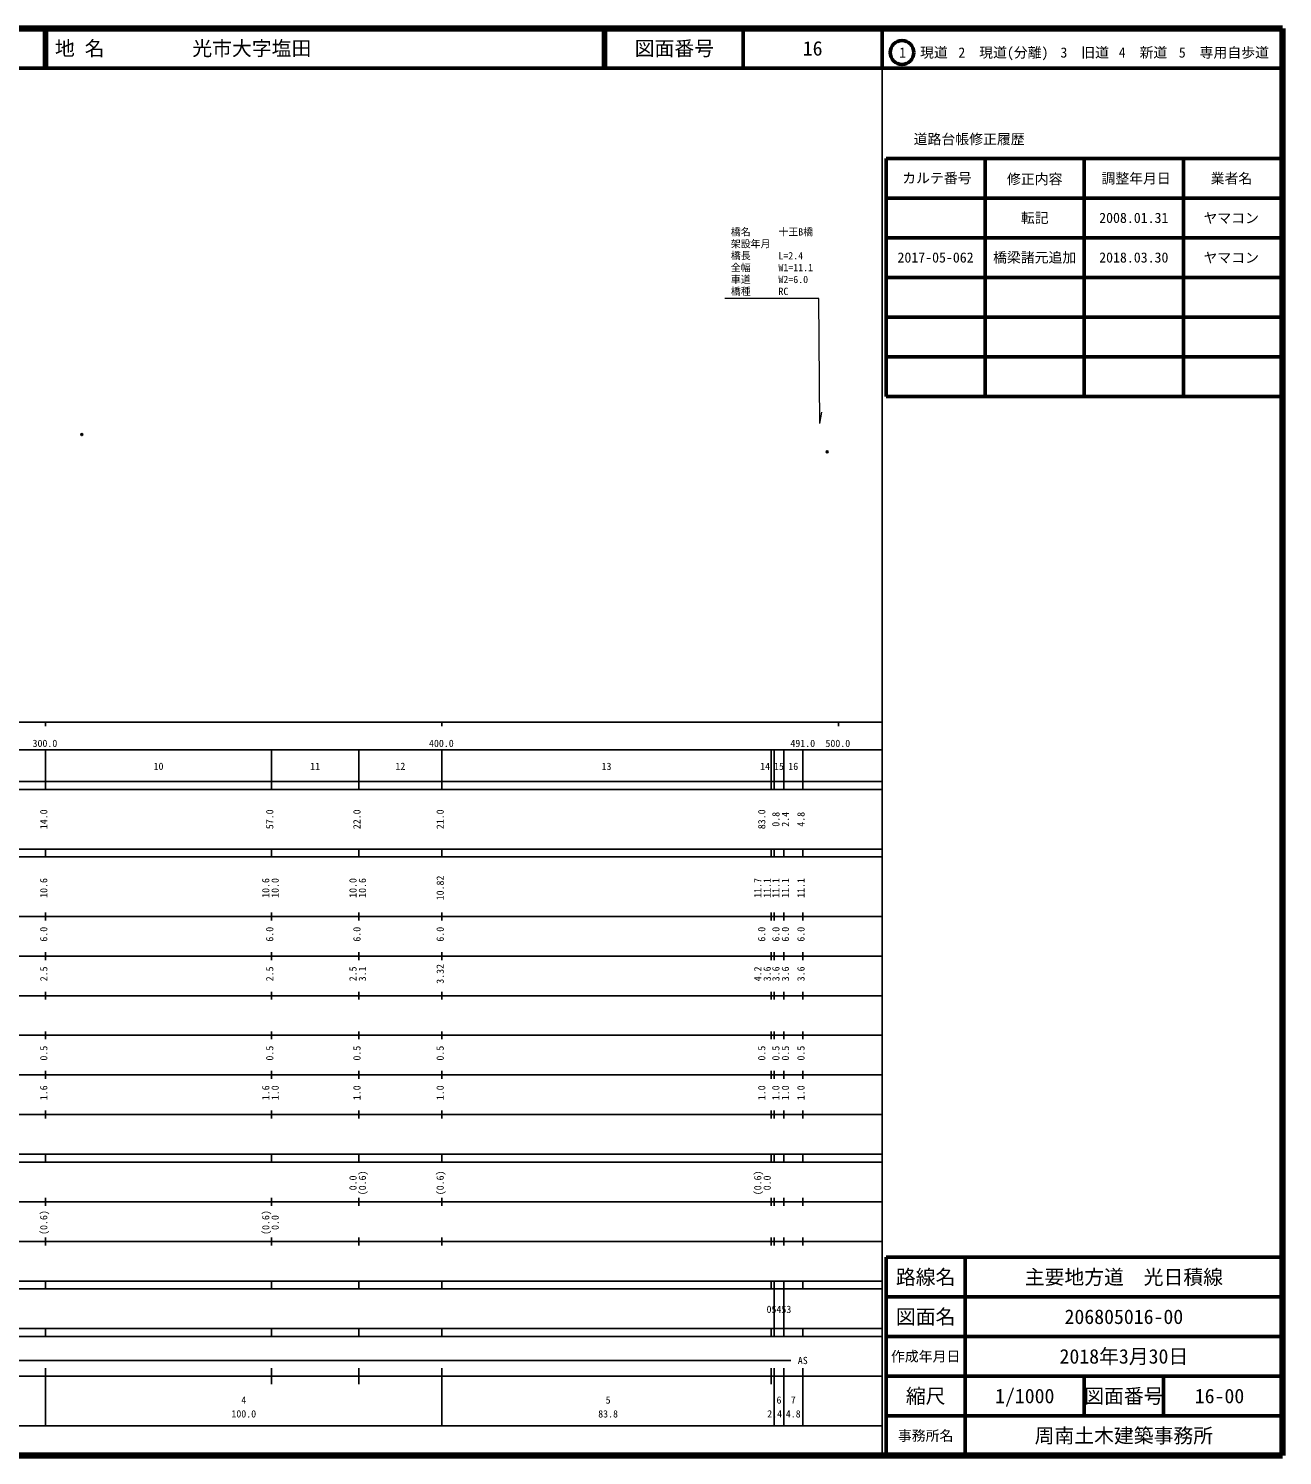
# Model space of a CAD drawing. Units: millimetres on the paper, with parts at other scales. Extents: x 40 to 680, y 20 to 380.
# Drawn here: x 363.7 to 680, y 20 to 380 of the extents above; entities that cross this region are included whole.
import ezdxf
from ezdxf.enums import TextEntityAlignment as Align

# ---------------------------------------------------------------- set-up
doc = ezdxf.new("R2010")
doc.units = ezdxf.units.MM
doc.header["$PDMODE"] = 32
doc.header["$PDSIZE"] = 0.5
for name, color, linetype in [('M-BMK-HTXT', 7, 'Continuous'), ('M-OTRS', 6, 'Continuous'), ('M-TTL-TXT', 7, 'Continuous')]:
    doc.layers.add(name, color=color, linetype=linetype)
for name, color, linetype, lineweight in [('M-STR-HTXT', 7, 'Continuous', 13), ('M-TTL', 2, 'Continuous', 140), ('M-TTL-BAND', 7, 'Continuous', 25), ('M-TTL-FRAM', 2, 'Continuous', 50), ('M-TTL-LINE', 7, 'Continuous', 50)]:
    doc.layers.add(name, color=color, linetype=linetype, lineweight=lineweight)
doc.styles.add('ＭＳ ゴシック', font='')
doc.styles.get('ＭＳ ゴシック').set_extended_font_data('MS Gothic')

msp = doc.modelspace()

# ---------------------------------------------------------------- linework, layer by layer
at = {"layer": 'M-OTRS'}
for p in [(377.133, 277.559), (565.158, 273.177)]:
    msp.add_point(p, dxfattribs=at)
at = {"layer": 'M-STR-HTXT'}
for p, q in [((563.06, 311.878), (539.369, 311.878)), ((563.323, 280.328), (563.06, 311.878)), ((563.323, 280.328), (563.772, 283.206))]:
    msp.add_line(p, q, dxfattribs=at)
at = {"layer": 'M-TTL'}
for p, q in [((680, 380), (40, 380)), ((680, 20), (680, 380)), ((40, 20), (680, 20))]:
    msp.add_line(p, q, dxfattribs=at)
at = {"layer": 'M-TTL-BAND'}
for p, q in [((579, 20), (579, 370)), ((40, 205), (579, 205)), ((368, 205), (368, 204)), ((468, 205), (468, 204)), ((568, 205), (568, 204)), ((68, 198), (579, 198)), ((368, 188), (368, 198)), ((425, 188), (425, 198)), ((447, 188), (447, 198)), ((468, 188), (468, 198)), ((551, 188), (551, 198)), ((551.8, 188), (551.8, 198)), ((554.2, 188), (554.2, 198)), ((559, 188), (559, 198)), ((40, 190), (579, 190)), ((40, 188), (579, 188)), ((40, 173), (579, 173)), ((368, 171), (368, 173)), ((425, 171), (425, 173)), ((447, 171), (447, 173)), ((468, 171), (468, 173)), ((551, 171), (551, 173)), ((551.8, 171), (551.8, 173)), ((554.2, 171), (554.2, 173)), ((559, 171), (559, 173)), ((40, 171), (579, 171)), ((40, 156), (579, 156)), ((368, 155), (368, 157)), ((425, 155), (425, 157)), ((447, 155), (447, 157)), ((468, 155), (468, 157)), ((551, 155), (551, 157)), ((551.8, 155), (551.8, 157)), ((554.2, 155), (554.2, 157)), ((559, 155), (559, 157)), ((46, 146), (579, 146)), ((368, 145), (368, 147)), ((425, 145), (425, 147)), ((447, 145), (447, 147)), ((468, 145), (468, 147)), ((551, 145), (551, 147)), ((551.8, 145), (551.8, 147)), ((554.2, 145), (554.2, 147)), ((559, 145), (559, 147)), ((368, 135), (368, 137)), ((425, 135), (425, 137)), ((447, 135), (447, 137)), ((468, 135), (468, 137)), ((551, 135), (551, 137)), ((551.8, 135), (551.8, 137)), ((554.2, 135), (554.2, 137)), ((559, 135), (559, 137)), ((52, 136), (579, 136)), ((46, 126), (579, 126)), ((368, 125), (368, 127)), ((425, 125), (425, 127)), ((447, 125), (447, 127)), ((468, 125), (468, 127)), ((551, 125), (551, 127)), ((551.8, 125), (551.8, 127)), ((554.2, 125), (554.2, 127)), ((559, 125), (559, 127)), ((52, 116), (579, 116)), ((368, 115), (368, 117)), ((425, 115), (425, 117)), ((447, 115), (447, 117)), ((468, 115), (468, 117)), ((551, 115), (551, 117)), ((551.8, 115), (551.8, 117)), ((554.2, 115), (554.2, 117)), ((559, 115), (559, 117)), ((46, 106), (579, 106)), ((368, 105), (368, 107)), ((425, 105), (425, 107)), ((447, 105), (447, 107)), ((468, 105), (468, 107)), ((551, 105), (551, 107)), ((551.8, 105), (551.8, 107)), ((554.2, 105), (554.2, 107)), ((559, 105), (559, 107)), ((40, 96), (579, 96)), ((40, 94), (579, 94)), ((368, 94), (368, 96)), ((425, 94), (425, 96)), ((447, 94), (447, 96)), ((468, 94), (468, 96)), ((551, 94), (551, 96)), ((551.8, 94), (551.8, 96)), ((554.2, 94), (554.2, 96)), ((559, 94), (559, 96)), ((49, 84), (579, 84)), ((368, 83), (368, 85)), ((425, 83), (425, 85)), ((447, 83), (447, 85)), ((468, 83), (468, 85)), ((551, 83), (551, 85)), ((551.8, 83), (551.8, 85)), ((554.2, 83), (554.2, 85)), ((559, 83), (559, 85)), ((40, 74), (579, 74)), ((368, 73), (368, 75)), ((425, 73), (425, 75)), ((447, 73), (447, 75)), ((468, 73), (468, 75)), ((551, 73), (551, 75)), ((551.8, 73), (551.8, 75)), ((554.2, 73), (554.2, 75)), ((559, 73), (559, 75)), ((40, 64), (579, 64)), ((40, 62), (579, 62)), ((368, 62), (368, 64)), ((425, 62), (425, 64)), ((447, 62), (447, 64)), ((468, 62), (468, 64)), ((551, 62), (551, 64)), ((551.8, 62), (551.8, 64)), ((551.8, 52), (551.8, 62)), ((554.2, 62), (554.2, 64)), ((554.2, 52), (554.2, 62)), ((559, 62), (559, 64)), ((40, 52), (579, 52)), ((368, 50), (368, 52)), ((425, 50), (425, 52)), ((447, 50), (447, 52)), ((468, 50), (468, 52)), ((551, 50), (551, 52)), ((551.8, 50), (551.8, 52)), ((554.2, 50), (554.2, 52)), ((559, 50), (559, 52)), ((40, 50), (579, 50)), ((71, 44), (556, 44)), ((40, 40), (579, 40)), ((368, 27.5), (368, 42)), ((425, 38), (425, 42)), ((447, 38), (447, 42)), ((468, 27.5), (468, 42)), ((551, 38), (551, 42)), ((551.8, 27.5), (551.8, 42)), ((554.2, 27.5), (554.2, 42)), ((559, 27.5), (559, 42)), ((68, 27.5), (579, 27.5))]:
    msp.add_line(p, q, dxfattribs=at)
at = {"layer": 'M-TTL-FRAM'}
for p, q in [((580, 347.197), (580, 287.197)), ((580, 347.197), (680, 347.197)), ((580, 287.197), (680, 287.197)), ((680, 70), (580, 70)), ((580, 70), (580, 20))]:
    msp.add_line(p, q, dxfattribs=at)
at = {"layer": 'M-TTL-LINE'}
for p, q in [((367.75, 380), (367.75, 370)), ((368.25, 380), (368.25, 370)), ((508.747, 380), (508.747, 370)), ((509.247, 380), (509.247, 370)), ((543.997, 380), (543.997, 370)), ((579, 380), (579, 370)), ((40, 370), (680, 370)), ((605, 347.197), (605, 287.197)), ((630, 347.197), (630, 287.197)), ((655, 347.197), (655, 287.197)), ((580, 337.197), (680, 337.197)), ((580, 327.197), (680, 327.197)), ((580, 317.197), (680, 317.197)), ((580, 307.197), (680, 307.197)), ((580, 297.197), (680, 297.197)), ((600, 70), (600, 20)), ((680, 60), (580, 60)), ((680, 50), (580, 50)), ((680, 40), (580, 40)), ((630, 40), (630, 30)), ((650, 40), (650, 30)), ((680, 30), (580, 30))]:
    msp.add_line(p, q, dxfattribs=at)
msp.add_circle((584.031, 373.958), 3, dxfattribs=at)

# ---------------------------------------------------------------- texts
at = {"layer": 'M-BMK-HTXT', "style": 'ＭＳ ゴシック'}
for s, p in [('橋名', (540.864, 327.231)), ('十王B橋', (552.864, 327.231)), ('架設年月', (540.864, 324.231)), ('橋長', (540.864, 321.231)), ('全幅', (540.864, 318.231)), ('W1=11.1', (552.864, 318.231)), ('L=2.4', (552.864, 321.231)), ('車道', (540.864, 315.231)), ('W2=6.0', (552.864, 315.231)), ('橋種', (540.864, 312.231)), ('RC', (552.864, 312.231))]:
    msp.add_text(s, height=1.833, dxfattribs=at).set_placement(p, align=Align.BOTTOM_LEFT)
at = {"layer": 'M-TTL-BAND', "style": 'ＭＳ ゴシック'}
for s, p in [('300.0', (367.844, 198.195)), ('400.0', (467.844, 198.195)), ('491.0', (559, 198.195)), ('500.0', (567.844, 198.195)), ('10', (396.5, 192.405)), ('11', (436, 192.405)), ('12', (457.5, 192.405)), ('13', (509.5, 192.405)), ('14', (549.503, 192.405)), ('15', (553, 192.405)), ('16', (556.6, 192.405)), ('AS', (559, 42.5)), ('4', (418, 32.523)), ('5', (509.9, 32.523)), ('6', (553, 32.523)), ('7', (556.6, 32.523)), ('100.0', (418, 29.033)), ('83.8', (509.9, 29.033)), ('2.4', (551.906, 29.033)), ('4.8', (556.6, 29.033))]:
    msp.add_text(s, height=1.833, dxfattribs=at).set_placement(p, align=Align.BOTTOM_CENTER)
for s, p in [('14.0', (369, 180.5)), ('57.0', (426, 180.5)), ('22.0', (448, 180.5)), ('21.0', (469, 180.5)), ('83.0', (550.103, 180.5)), ('0.8', (553.676, 180.5)), ('2.4', (556.076, 180.5)), ('4.8', (560, 180.5)), ('10.82', (469, 163.174)), ('10.6', (369, 163.174)), ('10.6', (425, 163.174)), ('10.0', (427.37, 163.174)), ('10.0', (447, 163.174)), ('10.6', (449.37, 163.174)), ('11.7', (549.103, 163.174)), ('11.1', (551.473, 163.174)), ('11.1', (553.676, 163.174)), ('11.1', (556.076, 163.174)), ('11.1', (560, 163.174)), ('6.0', (369, 151.5)), ('6.0', (426, 151.5)), ('6.0', (448, 151.5)), ('6.0', (469, 151.5)), ('6.0', (550.103, 151.5)), ('6.0', (553.676, 151.5)), ('6.0', (556.076, 151.5)), ('6.0', (560, 151.5)), ('2.5', (369, 141.5)), ('2.5', (426, 141.5)), ('2.5', (447, 141.5)), ('3.1', (449.37, 141.5)), ('3.32', (469, 141.5)), ('4.2', (549.103, 141.5)), ('3.6', (551.473, 141.5)), ('3.6', (553.676, 141.5)), ('3.6', (556.076, 141.5)), ('3.6', (560, 141.5)), ('0.5', (369, 121.5)), ('0.5', (426, 121.5)), ('0.5', (448, 121.5)), ('0.5', (469, 121.5)), ('0.5', (550.103, 121.5)), ('0.5', (553.676, 121.5)), ('0.5', (556.076, 121.5)), ('0.5', (560, 121.5)), ('1.6', (369, 111.5)), ('1.6', (425, 111.5)), ('1.0', (427.37, 111.5)), ('1.0', (448, 111.5)), ('1.0', (469, 111.5)), ('1.0', (550.103, 111.5)), ('1.0', (553.676, 111.5)), ('1.0', (556.076, 111.5)), ('1.0', (560, 111.5)), ('0.0', (447, 88.764)), ('(0.6)', (449.37, 88.764)), ('(0.6)', (469, 88.764)), ('(0.6)', (549.103, 88.764)), ('0.0', (551.473, 88.764)), ('(0.6)', (369, 78.764)), ('(0.6)', (425, 78.764)), ('0.0', (427.37, 78.764))]:
    msp.add_text(s, height=1.833, rotation=90, dxfattribs=at).set_placement(p, align=Align.BOTTOM_CENTER)
msp.add_text('05453', height=1.833, dxfattribs=at).set_placement((549.875, 55.405), align=Align.BOTTOM_LEFT)
at = {"layer": 'M-TTL-TXT', "style": 'ＭＳ ゴシック'}
for s, p in [('地 名', (370.38, 375)), ('光市大字塩田', (405.024, 375))]:
    msp.add_text(s, height=3.666, dxfattribs=at).set_placement(p, align=Align.MIDDLE_LEFT)
for s, height, p in [('図面番号', 3.666, (526.622, 375)), ('16', 3.666, (561.497, 375)), ('1\u3000現道', 2.566, (589.448, 373.958)), ('2\u3000現道(分離)', 2.566, (609.619, 373.958)), ('3\u3000旧道', 2.566, (630.121, 373.958)), ('4\u3000新道', 2.566, (644.824, 373.958)), ('5\u3000専用自歩道', 2.566, (665.228, 373.958)), ('道路台帳修正履歴', 2.566, (600.968, 352.113)), ('カルテ番号', 2.566, (592.839, 342.277)), ('修正内容', 2.566, (617.509, 342.023)), ('調整年月日', 2.566, (643.089, 342.197)), ('業者名', 2.566, (667.134, 342.197)), ('転記', 2.566, (617.5, 332.245)), ('2008.01.31', 2.566, (642.5, 332.245)), ('ヤマコン', 2.566, (667.077, 332.189)), ('2017-05-062', 2.566, (592.5, 322.245)), ('橋梁諸元追加', 2.566, (617.5, 322.245)), ('2018.03.30', 2.566, (642.5, 322.245)), ('ヤマコン', 2.566, (667.077, 322.189)), ('路線名', 3.666, (590, 65)), ('路線名', 3.666, (590, 65)), ('主要地方道\u3000光日積線', 3.666, (640, 65)), ('図面名', 3.666, (590, 55)), ('図面名', 3.666, (590, 55)), ('206805016-00', 3.666, (640, 55)), ('2018年3月30日', 3.666, (640, 45)), ('作成年月日', 2.566, (590, 45)), ('作成年月日', 2.566, (590, 45)), ('縮尺', 3.666, (590, 35)), ('縮尺', 3.666, (590, 35)), ('1/1000', 3.666, (615, 35)), ('図面番号', 3.666, (640, 35)), ('図面番号', 3.666, (640, 35)), ('16-00', 3.666, (664.125, 35)), ('事務所名', 2.566, (590, 25)), ('事務所名', 2.566, (590, 25)), ('周南土木建築事務所', 3.666, (640, 25))]:
    msp.add_text(s, height=height, dxfattribs=at).set_placement(p, align=Align.MIDDLE_CENTER)

doc.saveas('drawing.dxf')
